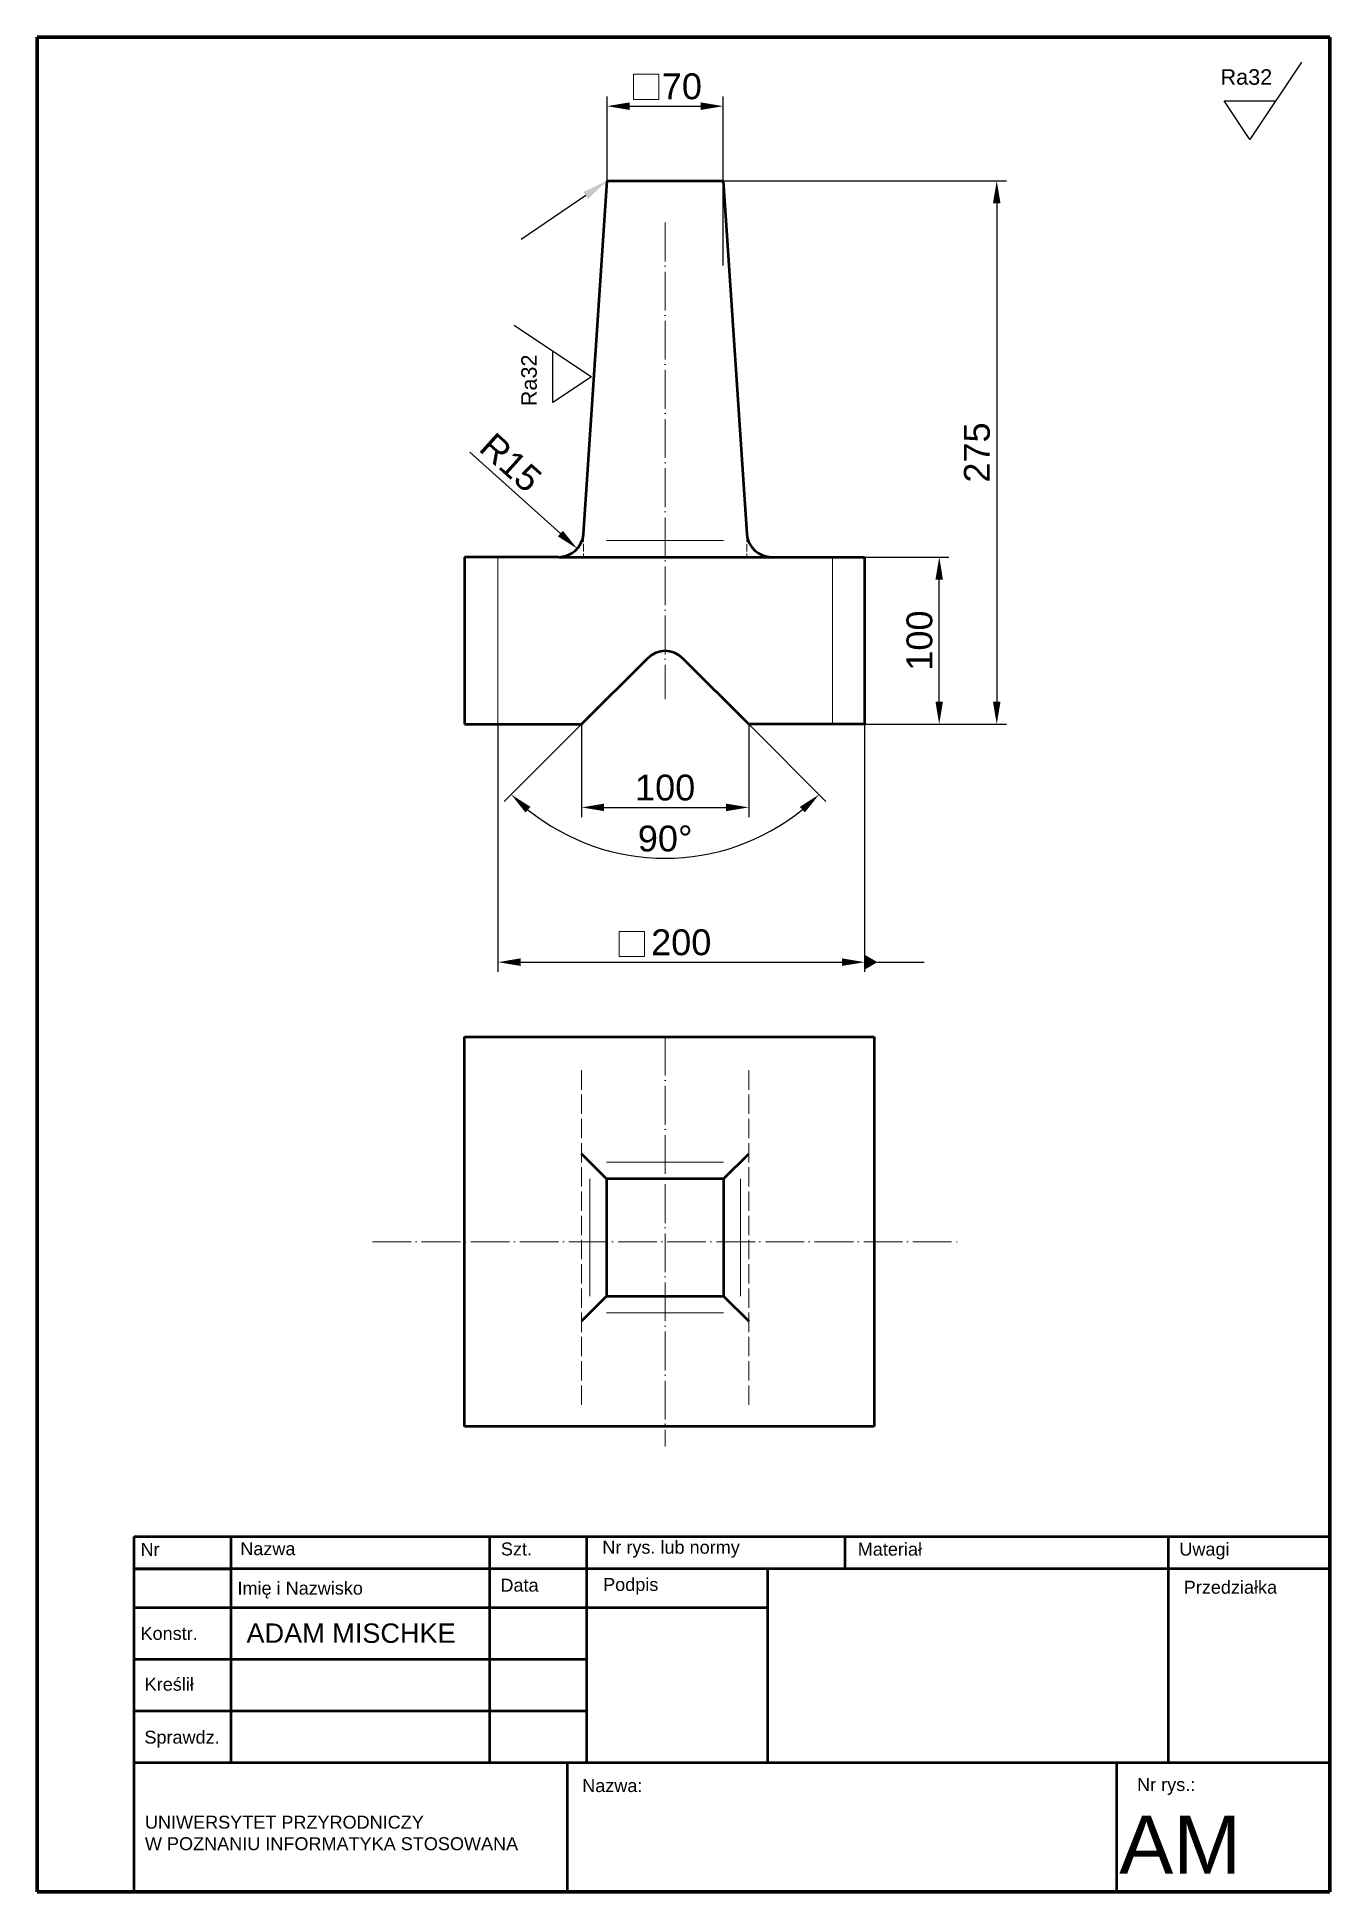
# Paper-space layout 'Layout1' of a CAD drawing. Header units: millimetres. Extents: x 5 to 205, y 5 to 292.
import ezdxf
from ezdxf import colors
from ezdxf.entities.mleader import LeaderData, LeaderLine
from ezdxf.math import Vec2, Vec3

# ---------------------------------------------------------------- set-up
doc = ezdxf.new("R2010")
doc.units = ezdxf.units.MM
doc.linetypes.add('ACAD_ISO02W100', pattern=[15, 12, -3])
doc.linetypes.add('ACAD_ISO04W100', pattern=[30, 24, -3, 0, -3])
for name, color, linetype, lineweight in [('linia cienka', 7, 'Continuous', 18), ('linia gruba', 7, 'Continuous', 50), ('linia kreskowa', 7, 'ACAD_ISO02W100', 18), ('linia obramowania', 7, 'Continuous', 70), ('linia punktowa', 7, 'ACAD_ISO04W100', 18), ('wymiar cienka', 7, 'Continuous', 15)]:
    doc.layers.add(name, color=color, linetype=linetype, lineweight=lineweight)
doc.styles.get("Standard").update_dxf_attribs({"font": 'arial.ttf'})
doc.dimstyles.new('ISO-25', dxfattribs={"dimtxt": 4, "dimasz": 3.5, "dimexe": 1.5, "dimexo": 0, "dimgap": 1, "dimtad": 1, "dimdec": 0, "dimtxsty": 'Standard', "dimcen": 2.5, "dimadec": 0, "dimazin": 0, "dimtfac": 1, "dimtdec": 0, "dimtmove": 0, "dimatfit": 3, "dimfxl": 1, "dimarcsym": 0})

# ---------------------------------------------------------------- blocks, each defined once
blk = doc.blocks.new('*D24')
at = {"layer": 'Defpoints', "color": 0, "transparency": 16777216}
for p in [(111.15, 269.76), (128.03, 185.68), (153.46, 185.68)]:
    blk.add_point(p, dxfattribs=at)
at = {"layer": 'wymiar cienka', "color": 0, "lineweight": -2, "transparency": 16777216}
for p, q in [((111.15, 269.76), (154.96, 269.76)), ((153.46, 266.26), (153.46, 189.18)), ((128.03, 185.68), (154.96, 185.68))]:
    blk.add_line(p, q, dxfattribs=at)
at = {"layer": 'wymiar cienka', "color": 0, "transparency": 16777216}
for points in [[(152.87, 266.26), (154.04, 266.26), (153.46, 269.76)], [(152.87, 189.18), (154.04, 189.18), (153.46, 185.68)]]:
    blk.add_solid(points, dxfattribs=at)
at = {"layer": 'wymiar cienka', "color": 0, "transparency": 16777216, "insert": (150.41, 227.72), "char_height": 4, "attachment_point": 5, "rotation": 90}
blk.add_mtext('275', dxfattribs=at)
blk = doc.blocks.new('*D23')
at = {"layer": 'Defpoints', "color": 0, "transparency": 16777216}
for p in [(89.22, 185.68), (115.1, 185.68), (115.1, 172.81)]:
    blk.add_point(p, dxfattribs=at)
at = {"layer": 'wymiar cienka', "color": 0, "lineweight": -2, "transparency": 16777216}
for p, q in [((89.22, 185.68), (89.22, 171.31)), ((115.1, 185.68), (115.1, 171.31)), ((92.72, 172.81), (111.6, 172.81))]:
    blk.add_line(p, q, dxfattribs=at)
at = {"layer": 'wymiar cienka', "color": 0, "transparency": 16777216}
for points in [[(92.72, 173.39), (92.72, 172.23), (89.22, 172.81)], [(111.6, 173.39), (111.6, 172.23), (115.1, 172.81)]]:
    blk.add_solid(points, dxfattribs=at)
at = {"layer": 'wymiar cienka', "color": 0, "transparency": 16777216, "insert": (102.16, 175.85), "char_height": 4, "attachment_point": 5}
blk.add_mtext('100', dxfattribs=at)
blk = doc.blocks.new('*D25')
at = {"layer": 'Defpoints', "color": 0, "transparency": 16777216}
for p in [(99.42, 195.87), (104.9, 195.87), (89.22, 185.68), (115.1, 185.68), (93.44, 166.08)]:
    blk.add_point(p, dxfattribs=at)
at = {"layer": 'wymiar cienka', "color": 0, "lineweight": -2, "transparency": 16777216}
for p, q in [((89.22, 185.68), (77.28, 173.74)), ((115.1, 185.68), (127.04, 173.74))]:
    blk.add_line(p, q, dxfattribs=at)
blk.add_arc((102.16, 198.62), 33.69, 230.9554, 309.0446, dxfattribs=at)
at = {"layer": 'wymiar cienka', "color": 0, "transparency": 16777216}
for points in [[(80.55, 172.02), (81.33, 172.89), (78.34, 174.8)], [(122.99, 172.89), (123.77, 172.02), (125.98, 174.8)]]:
    blk.add_solid(points, dxfattribs=at)
at = {"layer": 'wymiar cienka', "color": 0, "transparency": 16777216, "insert": (102.16, 167.97), "char_height": 4, "attachment_point": 5}
blk.add_mtext('90°', dxfattribs=at)
blk = doc.blocks.new('*D26')
at = {"layer": 'Defpoints', "color": 0, "transparency": 16777216}
for p in [(76.29, 185.68), (133.01, 185.68), (133.01, 148.86)]:
    blk.add_point(p, dxfattribs=at)
at = {"layer": 'wymiar cienka', "color": 0, "lineweight": -2, "transparency": 16777216}
for p, q in [((76.29, 185.68), (76.29, 147.36)), ((133.01, 185.68), (133.01, 147.36)), ((79.79, 148.86), (129.51, 148.86))]:
    blk.add_line(p, q, dxfattribs=at)
at = {"layer": 'wymiar cienka', "color": 0, "transparency": 16777216}
for points in [[(79.79, 149.45), (79.79, 148.28), (76.29, 148.86)], [(129.51, 149.45), (129.51, 148.28), (133.01, 148.86)]]:
    blk.add_solid(points, dxfattribs=at)
at = {"layer": 'wymiar cienka', "color": 0, "transparency": 16777216, "insert": (104.65, 151.91), "char_height": 4, "attachment_point": 5}
blk.add_mtext('200', dxfattribs=at)
blk = doc.blocks.new('*D27')
at = {"layer": 'Defpoints', "color": 0, "transparency": 16777216}
for p in [(133.01, 211.55), (144.56, 211.55), (133.01, 185.68)]:
    blk.add_point(p, dxfattribs=at)
at = {"layer": 'wymiar cienka', "color": 0, "lineweight": -2, "transparency": 16777216}
for p, q in [((133.01, 211.55), (146.06, 211.55)), ((144.56, 189.18), (144.56, 208.05)), ((133.01, 185.68), (146.06, 185.68))]:
    blk.add_line(p, q, dxfattribs=at)
at = {"layer": 'wymiar cienka', "color": 0, "transparency": 16777216}
for points in [[(143.98, 208.05), (145.14, 208.05), (144.56, 211.55)], [(143.98, 189.18), (145.14, 189.18), (144.56, 185.68)]]:
    blk.add_solid(points, dxfattribs=at)
at = {"layer": 'wymiar cienka', "color": 0, "transparency": 16777216, "insert": (141.52, 198.62), "char_height": 4, "attachment_point": 5, "rotation": 90}
blk.add_mtext('100', dxfattribs=at)
blk = doc.blocks.new('*D28')
at = {"layer": 'Defpoints', "color": 0, "transparency": 16777216}
for p in [(111.15, 281.31), (93.17, 269.76), (111.15, 256.66)]:
    blk.add_point(p, dxfattribs=at)
at = {"layer": 'wymiar cienka', "color": 0, "lineweight": -2, "transparency": 16777216}
for p, q in [((93.17, 269.76), (93.17, 282.81)), ((96.67, 281.31), (107.65, 281.31)), ((111.15, 256.66), (111.15, 282.81))]:
    blk.add_line(p, q, dxfattribs=at)
at = {"layer": 'wymiar cienka', "color": 0, "transparency": 16777216}
for points in [[(96.67, 281.9), (96.67, 280.73), (93.17, 281.31)], [(107.65, 281.9), (107.65, 280.73), (111.15, 281.31)]]:
    blk.add_solid(points, dxfattribs=at)
at = {"layer": 'wymiar cienka', "color": 0, "transparency": 16777216, "insert": (104.75, 284.36), "char_height": 4, "attachment_point": 5}
blk.add_mtext('70', dxfattribs=at)
blk = doc.blocks.new('*D29')
at = {"layer": 'Defpoints', "color": 0, "transparency": 16777216}
for p in [(85.67, 215.43), (88.56, 212.84)]:
    blk.add_point(p, dxfattribs=at)
at = {"layer": 'wymiar cienka', "color": 0, "lineweight": -2, "transparency": 16777216}
blk.add_line((71.93, 227.77), (85.95, 215.18), dxfattribs=at)
at = {"layer": 'wymiar cienka', "color": 0, "transparency": 16777216}
blk.add_solid([(86.34, 215.61), (85.56, 214.75), (88.56, 212.84)], dxfattribs=at)
at = {"layer": 'wymiar cienka', "color": 0, "transparency": 16777216, "insert": (78.27, 226.16), "char_height": 4, "attachment_point": 5, "rotation": 318.0811}
blk.add_mtext('R15', dxfattribs=at)
blk = doc.blocks.new('_DatumFilled')
at = {"color": 0, "linetype": 'ByBlock'}
blk.add_solid([(0, 0.58), (-1, 0), (0, -0.58)], dxfattribs=at)

psp = doc.layouts.get("Layout1")

# ---------------------------------------------------------------- linework, layer by layer
for p, q in [((200.63, 288.14), (192.63, 276.14)), ((192.63, 276.14), (188.63, 282.14)), ((188.63, 282.14), (196.63, 282.14)), ((78.79, 247.44), (90.79, 239.44)), ((84.79, 235.44), (84.79, 243.44)), ((90.79, 239.44), (84.79, 235.44))]:
    psp.add_line(p, q)
at = {"layer": 'linia cienka'}
for p, q in [((111.15, 269.76), (93.17, 269.76)), ((93.1, 214.13), (111.21, 214.13)), ((76.29, 211.55), (128.03, 211.55)), ((76.29, 211.55), (76.29, 185.68)), ((76.29, 211.55), (89.22, 211.55)), ((89.22, 211.55), (89.22, 211.55)), ((128.03, 211.55), (115.1, 211.55)), ((128.03, 211.55), (128.03, 185.68)), ((89.22, 185.68), (99.42, 195.87)), ((115.1, 185.68), (104.9, 195.87)), ((76.29, 185.68), (82.76, 185.68)), ((82.76, 185.68), (89.22, 185.68)), ((121.56, 185.68), (115.1, 185.68)), ((128.03, 185.68), (121.56, 185.68)), ((93.1, 117.9), (111.21, 117.9)), ((90.52, 115.31), (90.52, 97.2)), ((113.8, 97.2), (113.8, 115.31)), ((93.1, 94.62), (111.21, 94.62)), ((35, 60), (75, 60)), ((75, 60), (90, 60)), ((90, 60), (130, 60)), ((205, 60), (180, 60)), ((205, 60), (205, 55)), ((35, 55), (35, 55)), ((35, 55), (35, 25)), ((130, 55), (118, 55)), ((118, 55), (130, 55)), ((205, 55), (205, 55)), ((20, 41), (20, 49)), ((20, 33), (20, 41)), ((20, 25), (20, 33)), ((20, 5), (20, 25)), ((90, 25), (87, 25)), ((180, 25), (172, 25)), ((205, 5), (20, 5)), ((20, 5), (20, 5)), ((20, 5), (20, 5))]:
    psp.add_line(p, q, dxfattribs=at)
for points in [[(97.28, 286.24), (101.17, 286.24), (101.17, 282.36), (97.28, 282.36)], [(95.07, 153.63), (98.95, 153.63), (98.95, 149.75), (95.07, 149.75)]]:
    psp.add_lwpolyline(points, close=True, dxfattribs=at)
psp.add_arc((102.16, 193.13), 3.88, 45, 135, dxfattribs=at)
at = {"layer": 'linia gruba'}
for p, q in [((89.53, 215.1), (93.17, 269.76)), ((93.17, 269.76), (111.15, 269.76)), ((111.15, 269.76), (114.79, 215.1)), ((85.67, 211.55), (71.11, 211.55)), ((71.11, 211.55), (71.11, 185.68)), ((85.67, 211.55), (120.27, 211.55)), ((118.65, 211.55), (133.01, 211.55)), ((133.01, 211.55), (133.01, 185.68)), ((89.22, 185.68), (99.42, 195.87)), ((115.1, 185.68), (104.9, 195.87)), ((71.11, 185.68), (89.22, 185.68)), ((133.01, 185.68), (115.1, 185.68)), ((71.11, 137.3), (134.5, 137.3)), ((71.11, 77.01), (71.11, 137.3)), ((134.5, 137.3), (134.5, 77.01)), ((93.1, 115.31), (89.22, 119.19)), ((111.21, 115.31), (115.1, 119.19)), ((111.21, 115.31), (93.1, 115.31)), ((93.1, 115.31), (93.1, 97.2)), ((111.21, 115.31), (111.21, 97.2)), ((93.1, 97.2), (89.22, 93.32)), ((93.1, 97.2), (111.21, 97.2)), ((111.21, 97.2), (115.1, 93.32)), ((134.5, 77.01), (71.11, 77.01)), ((20, 5), (20, 60)), ((20, 60), (205, 60)), ((35, 25), (35, 60)), ((75, 60), (75, 25)), ((90, 60), (90, 25)), ((130, 55), (130, 60)), ((180, 60), (180, 25)), ((205, 55), (20, 55)), ((20, 55), (35, 55)), ((118, 55), (118, 25)), ((20, 49), (90, 49)), ((90, 49), (118, 49)), ((20, 41), (90, 41)), ((20, 33), (90, 33)), ((20, 25), (205, 25)), ((87, 25), (87, 5)), ((172, 25), (172, 5))]:
    psp.add_line(p, q, dxfattribs=at)
for centre, start, end in [((85.67, 215.43), 270, 355), ((118.65, 215.43), 185, 270), ((102.16, 193.13), 45, 135)]:
    psp.add_arc(centre, 3.88, start, end, dxfattribs=at)
at = {"layer": 'linia kreskowa', "ltscale": 0.1}
for p, q in [((89.53, 215.1), (89.53, 211.53)), ((114.79, 215.1), (114.79, 211.53))]:
    psp.add_line(p, q, dxfattribs=at)
at = {"layer": 'linia kreskowa', "ltscale": 0.25}
for p, q in [((76.29, 156.72), (76.29, 185.68)), ((89.22, 132.13), (89.22, 80.39)), ((115.1, 132.13), (115.1, 80.39))]:
    psp.add_line(p, q, dxfattribs=at)
at = {"layer": 'linia obramowania'}
for p, q in [((205, 292), (5, 292)), ((5, 292), (5, 5)), ((205, 5), (205, 292)), ((5, 5), (205, 5))]:
    psp.add_line(p, q, dxfattribs=at)
at = {"layer": 'linia punktowa', "ltscale": 0.25}
for p, q in [((102.16, 263.29), (102.16, 189.55)), ((102.16, 137.3), (102.16, 73.92)), ((56.88, 105.61), (147.44, 105.61))]:
    psp.add_line(p, q, dxfattribs=at)

# ---------------------------------------------------------------- texts
psp.add_text('Ra32', height=2.395).set_placement((188.08, 284.63))
psp.add_text('Ra32', height=2.395, rotation=90).set_placement((82.3, 234.89))
at = {"attachment_point": 1}
for s, width, gutter_width, insert, char_height in [('ADAM MISCHKE', 40, 45, (37.39, 46.54), 3), ('UNIWERSYTET PRZYRODNICZY\\PW POZNANIU INFORMATYKA STOSOWANA ', 61, 10, (21.68, 16.79), 2), ('AM', 29.6495, 45, (172.4, 16.81), 9)]:
    psp.add_mtext_dynamic_manual_height_columns(s, width=width, gutter_width=gutter_width, heights=[0], dxfattribs=dict(at, insert=insert, char_height=char_height))
at = {"layer": 'linia cienka'}
for s, p in [('Nr', (21, 57)), ('Nazwa', (36.43, 57.11)), ('Szt.', (76.75, 57.06)), ('Nr rys. lub normy', (92.44, 57.33)), ('Materiał', (131.96, 57.03)), ('Uwagi', (181.71, 57.04)), ('Imię i Nazwisko', (36, 51)), ('Data', (76.68, 51.46)), ('Podpis', (92.57, 51.57)), ('Przedziałka', (182.39, 51.14)), ('Konstr.', (21, 44)), ('Kreślił', (21.64, 36.13)), ('Sprawdz.', (21.6, 27.94)), ('Nazwa:', (89.33, 20.45)), ('Nr rys.:', (175.17, 20.61))]:
    psp.add_text(s, height=2, dxfattribs=at).set_placement(p)

# ---------------------------------------------------------------- dimensions: what is measured, and where the dimension line sits
at = {"layer": 'wymiar cienka'}
for base, p1, p2, text, picture, middle in [((111.15, 281.31), (93.17, 269.76), (111.15, 256.66), '70', '*D28', (104.75, 281.31)), ((115.1, 172.81), (89.22, 185.68), (115.1, 185.68), '100', '*D23', (102.16, 172.81))]:
    dim = psp.add_linear_dim(base=base, p1=p1, p2=p2, text=text, dimstyle='ISO-25', dxfattribs=at)
    dim.commit()
    dim.dimension.update_dxf_attribs({"geometry": picture, "text_midpoint": middle, "dimtype": 160})
dim = psp.add_linear_dim(base=(153.46, 185.68), p1=(111.15, 269.76), p2=(128.03, 185.68), angle=90, text='275', dimstyle='ISO-25', dxfattribs=at)
dim.commit()
dim.dimension.update_dxf_attribs({"geometry": '*D24', "text_midpoint": (153.46, 227.72), "dimtype": 160})
dim = psp.add_radius_dim(center=(85.67, 215.43), mpoint=(88.56, 212.84), text='R15', dimstyle='ISO-25', dxfattribs=at)
dim.commit()
dim.dimension.update_dxf_attribs({"geometry": '*D29', "text_midpoint": (76.24, 223.9), "dimtype": 164})
dim = psp.add_linear_dim(base=(144.56, 211.55), p1=(133.01, 185.68), p2=(133.01, 211.55), angle=90, text='100', dimstyle='ISO-25', dxfattribs=at)
dim.commit()
dim.dimension.update_dxf_attribs({"geometry": '*D27', "text_midpoint": (141.52, 198.62)})
dim = psp.add_angular_dim_2l(base=(93.44, 166.08), line1=((115.1, 185.68), (104.9, 195.87)), line2=((89.22, 185.68), (99.42, 195.87)), dimstyle='ISO-25', dxfattribs=at)
dim.commit()
dim.dimension.update_dxf_attribs({"geometry": '*D25', "text_midpoint": (102.16, 164.93), "dimtype": 162})
dim = psp.add_linear_dim(base=(133.01, 148.86), p1=(76.29, 185.68), p2=(133.01, 185.68), text='200', dimstyle='ISO-25', dxfattribs=at)
dim.commit()
dim.dimension.update_dxf_attribs({"geometry": '*D26', "text_midpoint": (104.65, 151.91)})

# ---------------------------------------------------------------- leaders
ml = psp.add_multileader_mtext('Standard', dxfattribs=at)
ml.set_content('', color=256)
ml.set_leader_properties()
ml.build(insert=Vec2(0, 0))
ml.multileader.update_dxf_attribs({"has_dogleg": 0, "dogleg_length": 0})
ctx = ml.context
ctx.base_point, ctx.plane_origin = Vec3(75.91, 260.7), Vec3(92.57, 260.7)
ctx.text_align_type = 2
notes = []
notes.append((ctx, [(0, (1, 1, 0), (79.91, 260.7), (-1, 0), 0, [(0, [(93.17, 269.76)], 0, [])])]))
ctx.mtext.insert, ctx.mtext.alignment, ctx.mtext.flow_direction = Vec3(77.91, 262.7), 3, 5
ml = psp.add_multileader_mtext('Standard', dxfattribs=at)
ml.set_content('', color=256)
ml.set_leader_properties()
ml.set_arrow_properties(name='DATUMFILLED')
ml.build(insert=Vec2(0, 0))
ml.multileader.update_dxf_attribs({"has_dogleg": 0, "dogleg_length": 0, "arrow_head_size": 2})
ctx = ml.context
ctx.base_point, ctx.arrow_head_size, ctx.plane_origin = Vec3(142.21, 148.86), 2, Vec3(133.01, 148.86)
notes.append((ctx, [(0, (1, 1, 0), (142.21, 148.86), (1, 0), 0, [(0, [(133.01, 148.86)], 0, [])])]))
ctx.mtext.insert, ctx.mtext.flow_direction = Vec3(144.21, 150.86), 5
for ctx, leaders in notes:
    for number, flags, end, landing, length, lines in leaders:
        leader = LeaderData()
        leader.index, (leader.has_last_leader_line, leader.has_dogleg_vector, leader.attachment_direction) = number, flags
        leader.last_leader_point, leader.dogleg_vector, leader.dogleg_length = Vec3(end), Vec3(landing), length
        for number, points, colour, breaks in lines:
            line = LeaderLine()
            line.index, line.vertices, line.color, line.breaks = number, Vec3.list(points), colors.encode_raw_color(colour), breaks
            leader.lines.append(line)
        ctx.leaders.append(leader)

doc.saveas('drawing.dxf')
